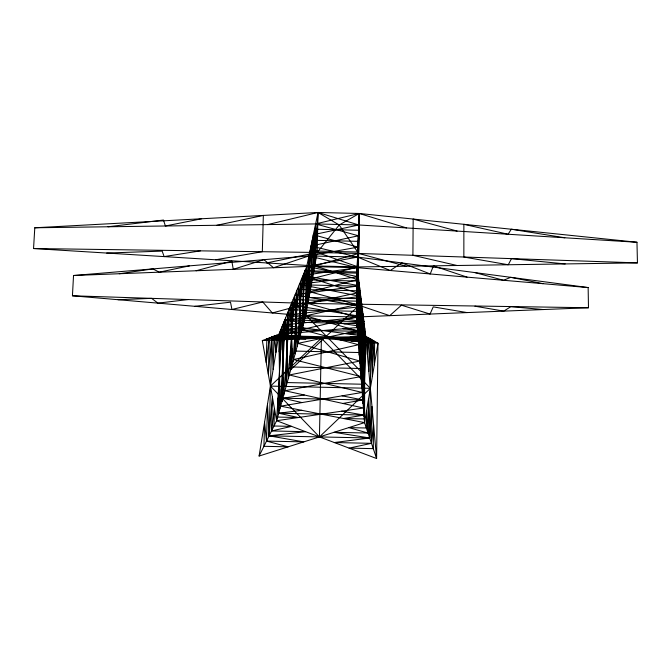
<?xml version="1.0" encoding="UTF-8"?>
<svg xmlns="http://www.w3.org/2000/svg" width="671" height="671" viewBox="0 0 671 671"><rect width="100%" height="100%" fill="white"/><g stroke="black" fill="none" stroke-linecap="round" stroke-linejoin="round"><path stroke-width="1.01" d="M363.598 388.115L363.061 403.246L363.12 379.216M364.596 399.975L364.059 416.146L364.127 391.336M267.704 224.584L318.02 212.472L359.253 213.47L636.964 242.256L637.45 262.881L358.18 266.932L314.741 265.909L33.55 248.53L34.791 227.779L318.02 212.472L358.8 224.97L358.658 253.47L356.41 316.997L364.554 422.621L376.599 458.528L276.62 420.717L262.319 340.591L278.834 334.401L364.554 326.894L286.777 315.06L362.005 306.504L295.055 294.888L359.413 285.771L303.049 275.437L357.148 267.662L588.14 287.565L588.484 307.746L356.41 316.997L305.64 315.831L72.434 295.785L73.533 275.504L308.928 255.928L357.945 247.138L357.727 279.606L310.019 291.818L308.928 255.928L357.559 257.077L588.14 287.565M194.8 306.303L230.497 302.176L231.956 309.49L262.764 301.975L272.325 312.963L307.897 303.443L357.257 292.925L358.381 235.781L311 246.022L312.443 278.549L358.18 266.932L358.381 235.781L315.622 223.929L34.791 227.779M359.899 342.185L359.354 355.211L360.268 292.606L359.74 306.681M362.491 373.462L361.879 387.922L362.927 313.877L362.332 329.31M363.061 403.246L364.168 323.825L364.21 344.567M364.059 416.146L365.217 332.187L365.234 353.734M357.635 317.618L357.224 327.624L358.02 274.607L357.609 286.056M33.55 248.53L317.19 252.481L358.18 266.932L358.8 224.97L315.622 223.929L312.443 278.549L357.257 292.925L357.559 257.077L311 246.022L307.897 303.443L356.41 316.997L357.559 257.077L306.731 266.471L73.533 275.504M358.691 328.807L358.188 340.096L359.035 282.743L358.532 293.546M358.8 224.97L357.727 279.606L314.741 265.909L313.365 234.707L358.8 224.97L636.964 242.256M637.45 262.881L358.658 253.47L314.741 265.909L315.622 223.929L359.253 213.47L406.551 227.939M319.446 436.913L321.401 338.184L270.447 386.11L319.446 436.913L370.358 388.324L321.401 338.184M358.18 266.932L359.253 213.47L339.207 224.995L317.19 252.481L305.64 315.831L276.62 420.717L259.098 456.037L364.554 422.621L377.983 343.216L365.745 336.381L282.684 325.024L363.296 316.821L290.962 304.86L360.746 296.414L299.375 284.37L358.28 276.737L306.731 266.471L278.834 334.401L259.098 456.037M298.637 327.44L299.3 338.754L300.608 281.375L301.287 292.212M302.227 316.343L302.722 326.374L303.913 273.332L304.298 284.806M285.401 371.751L286.156 386.253L287.968 312.158L288.631 327.633M294.485 340.709L295.139 353.768L296.607 291.122L297.169 305.23M277.945 398.071L278.398 414.284L280.537 330.258L279.128 351.789M281.426 386.303L281.946 401.476L283.934 321.988L282.525 342.722M364.68 351.73L365.217 332.187M363.64 342.546L364.168 323.825M361.006 316.98L361.568 303.024L290.744 369.662L290.065 355.806M361.157 357.4L360.587 371.214L292.38 301.422L290.887 321.652M278.398 414.284L279.773 389.474M281.946 401.476L283.296 377.446M314.741 265.909L318.02 212.472L339.207 224.995L358.658 253.47L406.232 266.236M302.722 326.374L303.728 310.522M295.139 353.768L296.507 333.613M286.156 386.253L287.75 363.665M292.237 348.928L290.744 369.662L292.38 301.422L293.034 315.42M302.864 287.901L303.913 273.332M295.206 310.228L296.607 291.122M286.341 333.596L287.968 312.158M299.3 298.503L300.608 281.375M299.3 338.754L300.625 321.669M196.125 270.757L231.83 261.103L233.248 269.314L263.946 259.669L273.525 267.754L308.928 255.928L357.148 267.662L365.745 336.381L376.599 458.528L377.983 343.216L278.834 334.401L280.092 408.178L285.611 317.903L288.429 378.041L294.435 296.414L297.219 346.278L302.445 276.897L304.139 321.258L306.186 291.063L305.28 270.002L301.204 331.86L298.603 286.257L292.883 361.937L290.149 306.84L283.699 395.144L282.155 326.316L276.62 420.717L363.43 407.985L284.915 390.74L361.006 376.574L293.537 359.581L358.549 344.735L301.824 329.612L356.41 316.997L357.148 267.662L359.253 213.47L358.658 253.47L317.19 252.481L266.639 262.94M216.834 225.28L263.342 215.425L262.319 251.717L215.634 259.786M189.49 265.859L159.228 272.183L152.913 268.903L119.312 273.734M201.636 218.763L165.401 225.993L163.472 220.054L108.023 226.781M342.864 403.472L362.81 399.95L342.109 395.831M341.589 411.189L363.976 415.081L343.586 418.511L364.278 418.956M200.453 250.853L164.127 256.599L162.164 251.105L106.714 253.051M302.042 402.575L282.852 398.197L304.307 395.001M277.626 417.077L298.352 417.53L278.691 413.227L301.782 410.316M188.207 299.551L157.911 303.133L151.638 298.36L118.071 299.702M344.189 323.799L363.9 321.686L343.401 318.842M342.982 328.79L365.133 331.499L344.995 333.546L365.443 334.007M303.82 322.877L284.798 319.874L305.993 317.987M279.799 332.061L300.281 332.522L280.814 329.57L303.619 327.884M262.319 340.591L365.745 336.381L363.581 409.998L363.657 319.69L361.241 379.66L360.939 297.958L358.775 347.67L358.465 278.213L356.829 322.466L356.779 292.246L357.593 271.235L357.651 333.151L359.656 287.683L359.991 363.439L362.256 308.509L362.575 396.88L364.722 328.203L364.554 422.621L280.646 406.173L362.231 392.451L289.276 374.98L359.807 361.065L298.025 343.359L357.475 330.887L305.64 315.831L306.731 266.471L318.02 212.472L317.19 252.481L315.622 223.929M588.484 307.746L307.897 303.443L72.434 295.785M287.18 382.562L361.594 384.215M270.447 386.11L370.358 388.324M282.852 398.197L362.81 399.95M278.691 413.227L363.976 415.081M304.97 270.749L357.693 271.99M301.287 279.715L358.826 281.065M297.312 289.394L360.05 290.853M293.093 299.677L361.35 301.262M288.949 309.767L362.625 311.47M284.798 319.874L363.9 321.686M303.82 322.407L356.913 323.623M280.814 329.57L365.133 331.499M300.004 336.196L357.987 337.513M295.877 351.101L359.144 352.527M291.491 366.97L360.386 368.513M543.275 309.541L510.866 306.681L503.728 311.118L474.934 306.194M565.167 263.929L511.495 258.629L508.266 264.76L463.854 257.027L463.871 224.315L508.09 234.246L511.31 229.23L564.806 237.769M467.05 312.585L433.24 306.873L430.036 314.062L401.459 305.188L389.725 315.664L356.846 304.575L310.019 291.818L313.365 234.707L357.945 247.138L356.846 304.575L305.64 315.831L308.928 255.928L307.897 303.443L306.731 266.471L357.148 267.662L356.846 304.575L357.559 257.077L390.203 270.505L401.837 262.931L430.228 273.961L433.424 265.875L467.05 277.131M543.007 283.674L510.69 277.324L503.569 280.277L474.892 272.594M457.06 265.498L412.908 255.299L413.168 219.065L457.102 231.076M283.934 321.988L284.21 340.742M280.537 330.258L280.772 349.843M358.096 322.986L358.188 340.096M362.927 313.877L363.028 335.349M361.644 323.271L361.568 303.024L360.587 371.214L360.528 350.463M360.268 292.606L360.335 311.73M359.035 282.743L359.119 299.887M361.82 365.318L361.879 387.922M358.02 274.607L358.062 289.193M359.32 335.047L359.354 355.211M357.224 311.755L357.224 327.624M370.996 339.316L369.713 437.995L334.317 442.533L371.499 443.33L373.579 424.6L373.286 448.639L349.079 448.119L371.499 443.33L371.969 406.483L369.713 437.995L269.121 435.831L267.511 404.202L266.513 441.09L288.178 446.827L263.929 446.307L264.584 422.244L266.513 441.09L303.77 441.887L269.121 435.831L271.747 337.06L307.695 336.968L274.028 336.205L273.156 369.377L271.747 337.06L370.996 339.316L372.355 376.515L372.816 340.331L336.146 339.492L370.996 339.316L368.865 371.516L369.302 338.369L350.228 337.01L367.582 337.404L367.347 354.481L369.302 338.369L335.693 337.605L370.996 339.316M374.619 341.338L374.326 364.839L372.816 340.331L350.774 340.793L374.619 341.338M366.592 410.577L366.358 427.997L348.794 427.62L368.052 433.038L368.496 399.329L369.713 437.995L334.007 432.3L368.052 433.038L366.592 410.577M357.752 252.019L357.056 298.645L308.979 297.53L309.985 250.887L357.752 252.019M358.171 241.342L357.5 286.123L311.252 285.041L312.208 240.243L358.171 241.342M358.599 230.262L357.962 273.139L313.617 272.099L314.523 229.205L358.599 230.262M272.426 397.224L271.537 430.958L305.64 431.688L269.121 435.831L272.426 397.224M274.447 408.564L273.994 426.001L291.6 426.379L271.537 430.958L274.447 408.564M276.351 335.332L275.907 352.426L274.028 336.205L293.739 335.726L276.351 335.332M266.857 338.889L266.211 362.415L269.289 337.983L306.026 338.813L271.747 337.06L268.316 374.2L269.289 337.983L290.753 339.434L266.857 338.889"/></g></svg>
